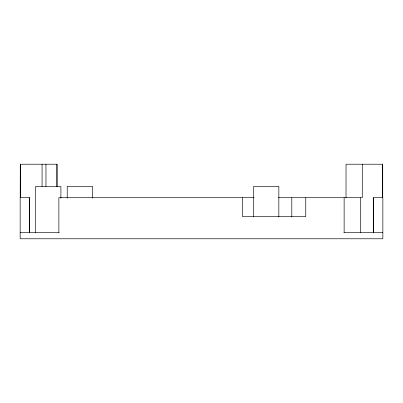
<?xml version="1.0" encoding="UTF-8"?>
<svg xmlns="http://www.w3.org/2000/svg" width="403" height="403" viewBox="0 0 403 403"><rect width="100%" height="100%" fill="white"/><g stroke="black" fill="none" stroke-linecap="round" stroke-linejoin="round"><path stroke-width="0.6" d="M56.974 164.217L56.974 186.544L56.974 164.217L20.276 164.217L20.21 197.707M254.147 197.707L58.873 197.707L58.873 232.455L59.181 232.46L20.15 232.455M278.428 197.707L362.277 197.707L362.277 164.217M343.819 232.46L382.85 232.46M382.724 197.707L382.724 164.217L346.026 164.217L346.026 197.707M382.598 164.217L382.598 197.707M373.349 197.707L373.349 232.46M373.289 232.46L373.289 197.707L382.85 197.707L382.85 238.778L20.15 238.778L20.15 197.707L29.711 197.707L29.631 232.46L29.651 197.707M360.383 197.707L360.383 232.46M344.127 197.707L344.127 232.46M305.761 197.707L305.761 216.663L242.571 216.663L242.571 197.707M291.797 197.707L291.797 216.945M278.846 216.879L278.846 186.332L253.689 186.332L253.689 216.879M92.499 198.175L92.499 186.332L67.225 186.332L67.225 198.175M60.908 198.251L60.908 186.433L35.63 186.433L35.63 232.46M45.962 164.217L45.962 186.544M42.068 164.217L42.068 186.544M20.402 164.217L20.402 197.707"/></g></svg>
